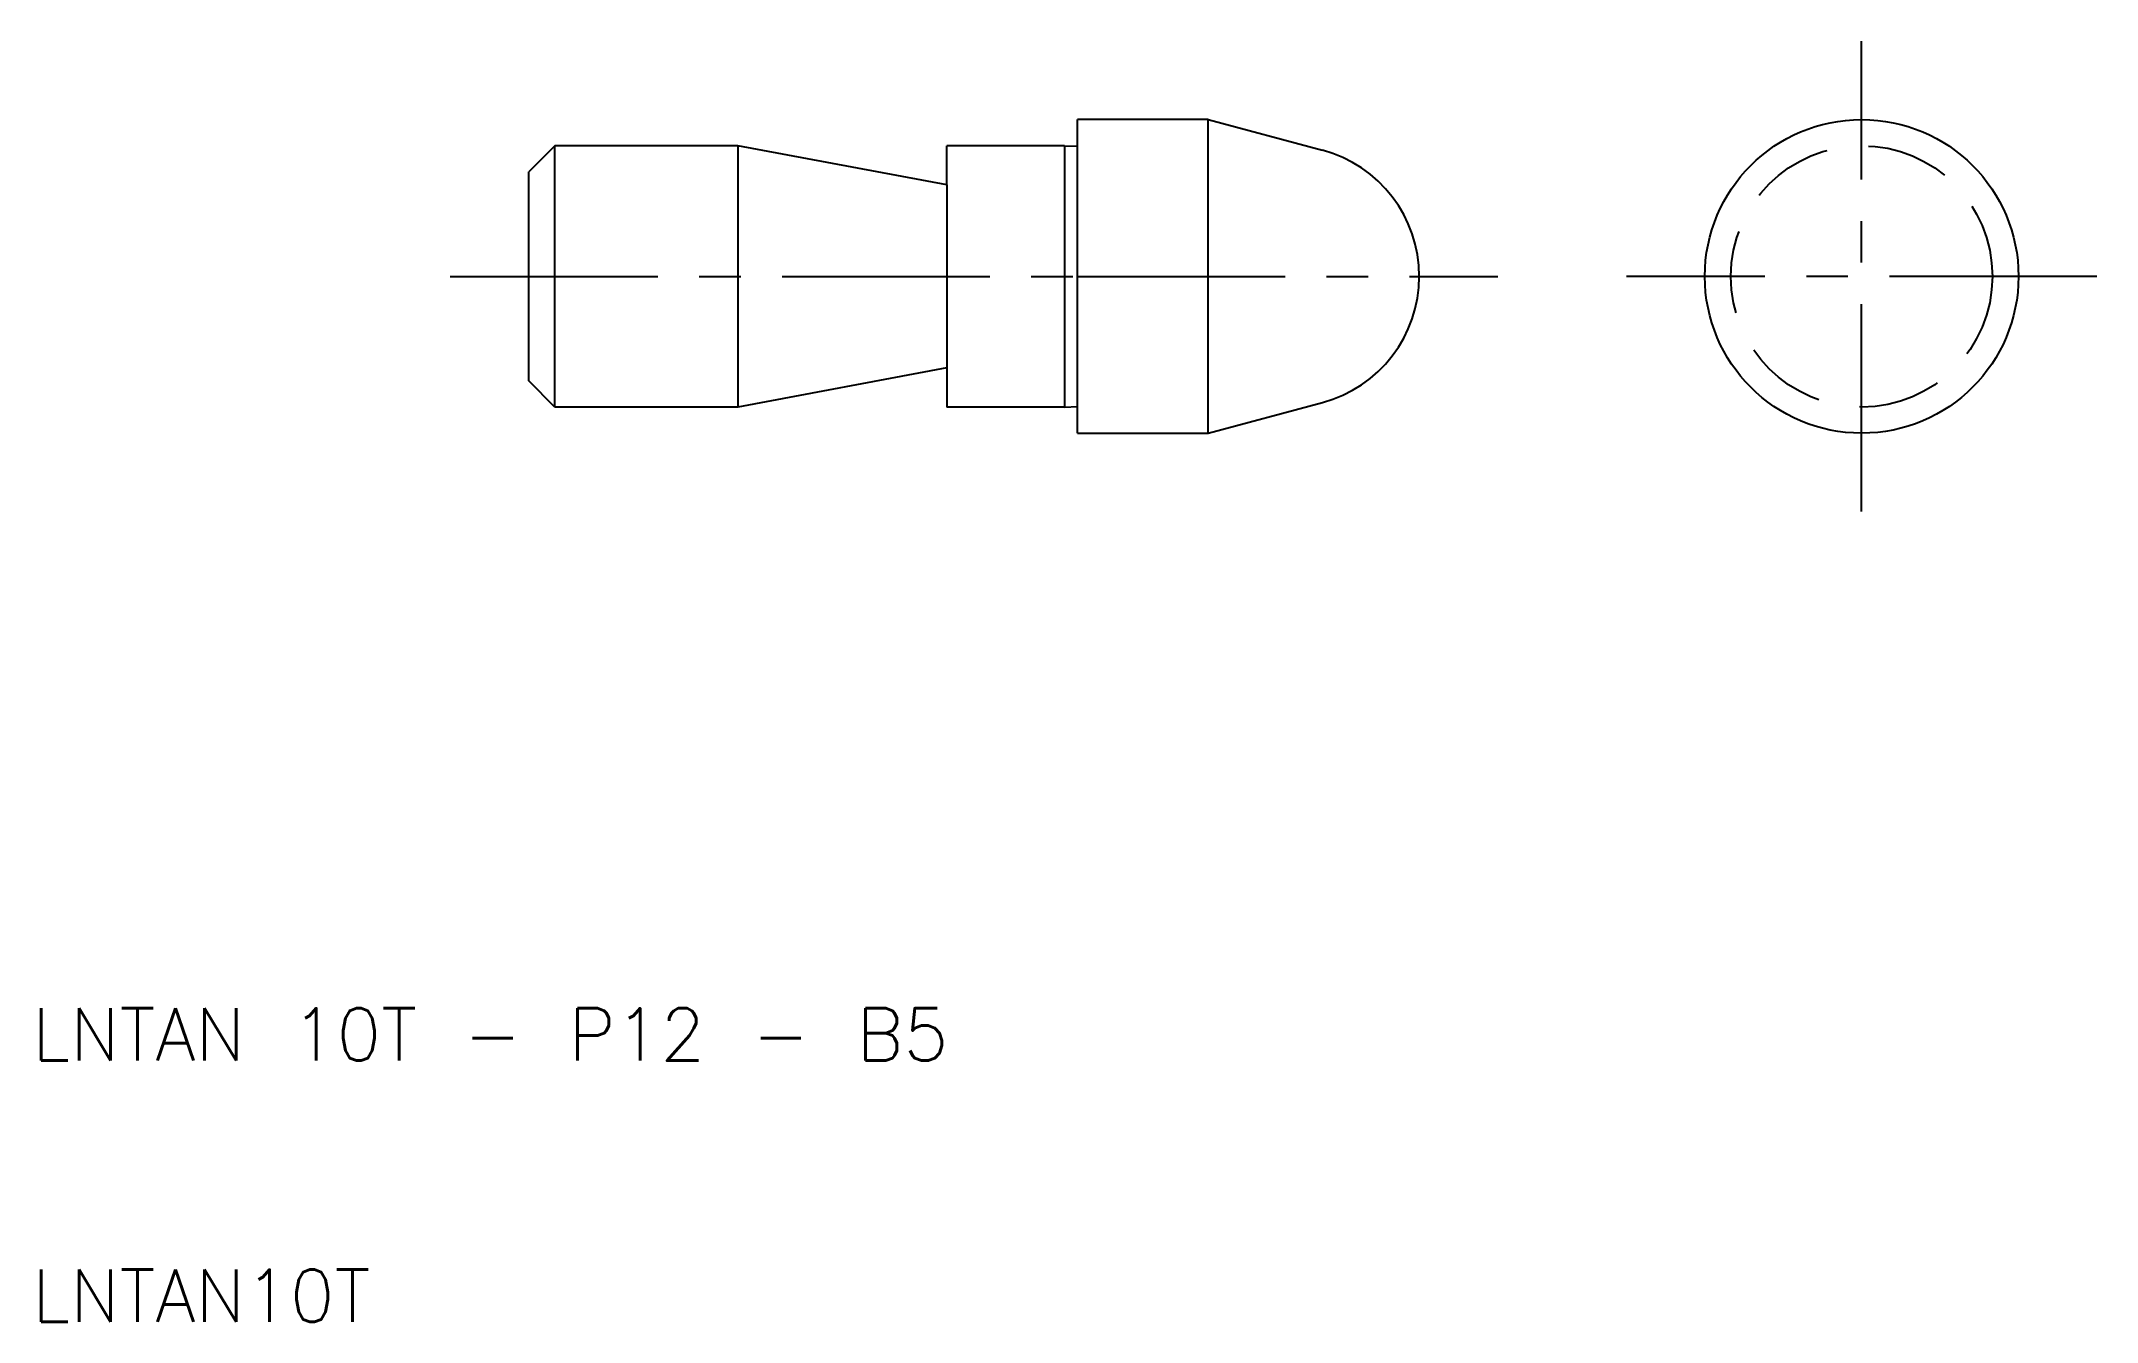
# Model space of a CAD drawing. Extents: x 10.3 to 89, y 10 to 59.
import ezdxf

# ---------------------------------------------------------------- set-up
doc = ezdxf.new("R2010")
doc.units = 0
doc.header["$LTSCALE"] = 0.25
doc.linetypes.add('CENTER', pattern=[50.8, 31.75, -6.35, 6.35, -6.35])
doc.linetypes.add('DASHED', pattern=[19.05, 12.7, -6.35])
doc.layers.get('0').update_dxf_attribs({"linetype": 'CONTINUOUS'})
doc.layers.add('CENTER', color=1, linetype='CENTER')
doc.styles.get("Standard").update_dxf_attribs({"font": 'txt.shx', "bigfont": 'extfont.shx'})

msp = doc.modelspace()

# ---------------------------------------------------------------- linework, layer by layer
for p, q in [((50, 44), (50, 56)), ((55, 56), (50, 56)), ((55, 56), (59.368, 54.83)), ((55, 44), (55, 56)), ((30, 55), (29, 54)), ((30, 45), (30, 55)), ((37, 55), (30, 55)), ((45, 53.5), (37, 55)), ((37, 55), (37, 45)), ((49.5, 55), (45, 55)), ((45, 53.5), (45, 55)), ((49.5, 55), (49.5, 45)), ((49.5, 55), (50, 54.975)), ((29, 46), (29, 54)), ((45, 53.5), (45, 46.5)), ((45, 46.5), (37, 45)), ((45, 46.5), (45, 45)), ((30, 45), (29, 46)), ((37, 45), (30, 45)), ((49.5, 45), (45, 45)), ((49.5, 45), (50, 45.025)), ((55, 44), (59.368, 45.17)), ((50, 44), (55, 44))]:
    msp.add_line(p, q)
msp.add_circle((80, 50), 6)
at = {"color": 3, "linetype": 'DASHED'}
msp.add_circle((80, 50), 5, dxfattribs=at)
msp.add_arc((58.074, 50), 5, 285, 75)
at = {"layer": 'CENTER', "color": 1, "linetype": 'CENTER'}
for p, q in [((80, 41), (80, 59)), ((26, 50), (50, 50)), ((50, 50), (66.074, 50)), ((89, 50), (71, 50))]:
    msp.add_line(p, q, dxfattribs=at)

# ---------------------------------------------------------------- texts
for s, p in [('LNTAN 10T - P12 - B5', (10, 20)), ('LNTAN10T', (10, 10))]:
    msp.add_text(s, height=2).set_placement(p)

doc.saveas('drawing.dxf')
